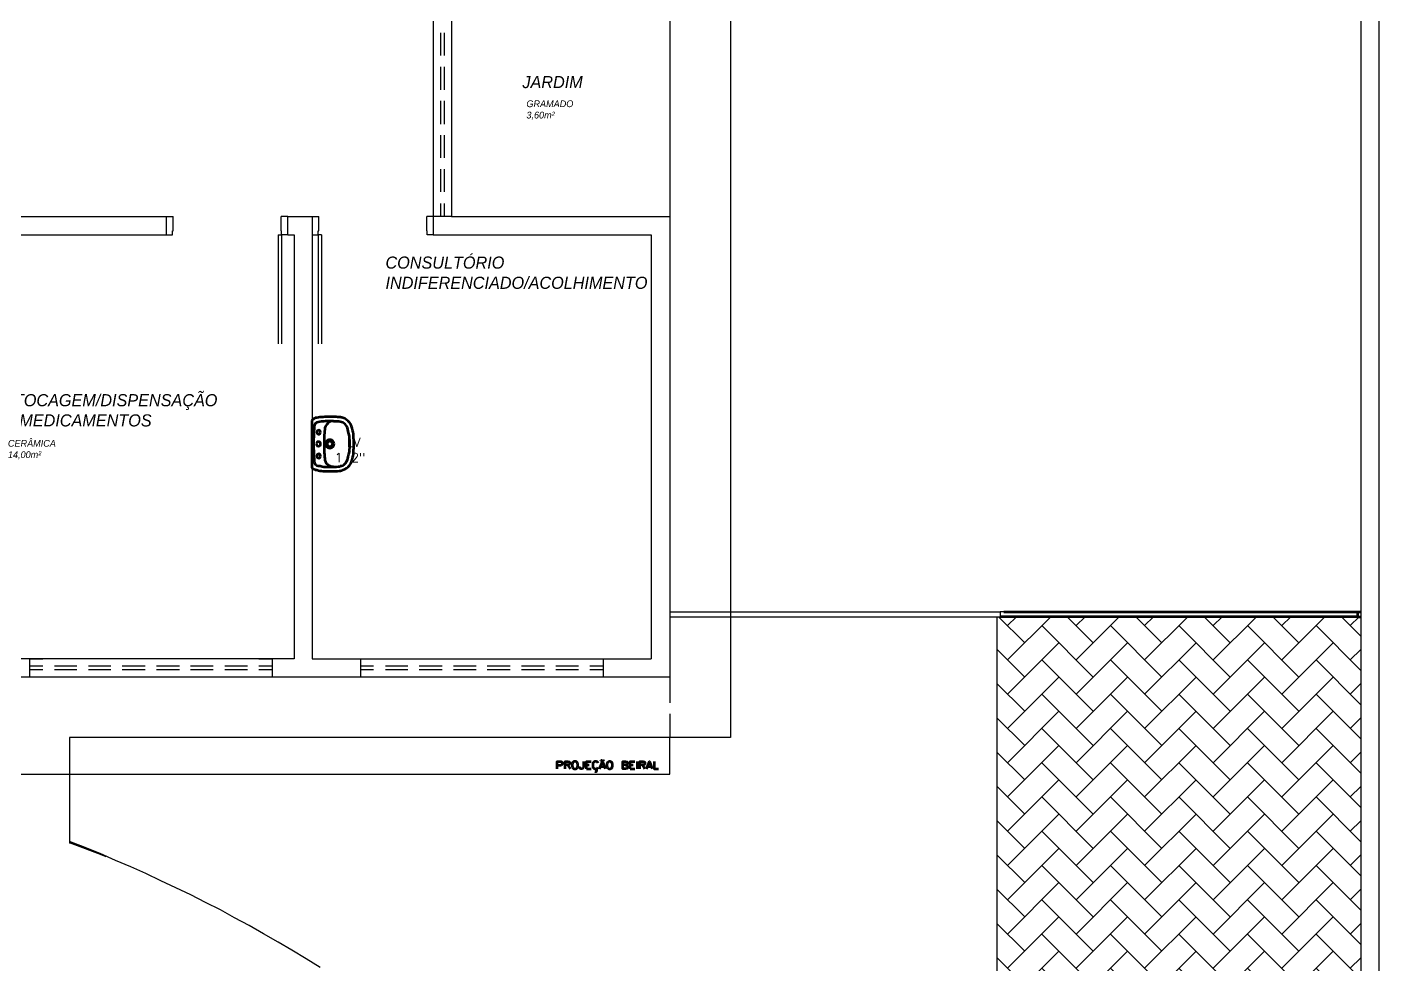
# Model space of a CAD drawing. Header units: millimetres. Extents: x 2273 to 2522, y 1034 to 1187.
# Drawn here: x 2292.84 to 2304, y 1110.54 to 1118.28 of the extents above; entities that cross this region are included whole.
import ezdxf

# ---------------------------------------------------------------- set-up
doc = ezdxf.new("R2010")
doc.units = ezdxf.units.MM
doc.linetypes.add('DASHEDX2', pattern=[38.1, 25.4, -12.7])
doc.layers.add('LAYER8', color=8, linetype='Continuous')
doc.layers.add('PAREDES', color=4, linetype='Continuous', lineweight=100)
doc.styles.add('Romans', font='romans.shx')
doc.styles.get("Standard").update_dxf_attribs({"font": 'arial.ttf'})

# ---------------------------------------------------------------- blocks, each defined once
blk = doc.blocks.new('PUY')
at = {"layer": 'PAREDES', "color": 0, "linetype": 'Continuous'}
for points in [[(82.745, 151.627), (82.733, 151.627), (82.718, 151.627), (82.706, 151.63), (82.692, 151.63), (82.68, 151.63), (82.665, 151.63), (82.653, 151.63), (82.639, 151.63), (82.627, 151.63), (82.612, 151.63), (82.598, 151.627), (82.586, 151.627), (82.571, 151.627), (82.559, 151.625), (82.545, 151.622), (82.533, 151.622)], [(82.533, 151.619), (82.524, 151.616), (82.515, 151.61), (82.509, 151.604), (82.506, 151.598)], [(82.509, 151.213), (82.509, 151.407), (82.509, 151.598)], [(82.524, 151.551), (82.524, 151.542), (82.524, 151.533), (82.524, 151.525), (82.521, 151.516), (82.521, 151.507), (82.521, 151.498), (82.521, 151.489), (82.521, 151.48), (82.521, 151.472), (82.521, 151.463), (82.518, 151.454), (82.518, 151.445), (82.518, 151.436), (82.518, 151.425), (82.518, 151.416), (82.518, 151.407)], [(82.556, 151.586), (82.545, 151.583), (82.533, 151.575), (82.527, 151.563), (82.524, 151.551)], [(82.577, 151.504), (82.574, 151.516), (82.562, 151.522), (82.55, 151.516), (82.545, 151.504), (82.55, 151.492), (82.562, 151.486), (82.574, 151.492), (82.577, 151.504)], [(82.68, 151.595), (82.665, 151.595), (82.65, 151.595), (82.633, 151.595), (82.618, 151.595), (82.603, 151.592), (82.586, 151.592), (82.571, 151.589), (82.556, 151.586)], [(82.612, 151.525), (82.609, 151.51), (82.609, 151.495), (82.606, 151.48), (82.606, 151.466), (82.606, 151.451), (82.606, 151.436), (82.606, 151.422), (82.606, 151.407)], [(82.636, 151.577), (82.627, 151.566), (82.618, 151.554), (82.612, 151.539), (82.612, 151.527)], [(82.683, 151.595), (82.671, 151.595), (82.656, 151.592), (82.645, 151.586), (82.633, 151.577)], [(82.739, 151.589), (82.727, 151.592), (82.712, 151.592), (82.698, 151.592), (82.683, 151.592)], [(82.803, 151.527), (82.8, 151.539), (82.795, 151.551), (82.789, 151.56), (82.78, 151.569), (82.771, 151.577), (82.762, 151.583), (82.75, 151.586), (82.739, 151.589)], [(82.839, 151.536), (82.836, 151.545), (82.833, 151.554), (82.83, 151.56), (82.827, 151.569), (82.815, 151.583), (82.806, 151.595), (82.792, 151.607), (82.777, 151.616), (82.768, 151.619), (82.762, 151.622), (82.753, 151.625), (82.745, 151.625)], [(82.818, 151.407), (82.818, 151.422), (82.818, 151.436), (82.815, 151.451), (82.815, 151.469), (82.812, 151.483), (82.809, 151.498), (82.806, 151.513), (82.803, 151.527)], [(82.853, 151.407), (82.853, 151.425), (82.853, 151.439), (82.85, 151.457), (82.85, 151.472), (82.848, 151.489), (82.845, 151.504), (82.842, 151.522), (82.839, 151.536)], [(82.518, 151.407), (82.518, 151.398), (82.518, 151.389), (82.518, 151.38), (82.518, 151.372), (82.518, 151.363), (82.521, 151.354), (82.521, 151.345), (82.521, 151.336), (82.521, 151.327), (82.521, 151.319), (82.521, 151.307), (82.521, 151.298), (82.524, 151.289), (82.524, 151.28), (82.524, 151.272), (82.524, 151.263)], [(82.577, 151.407), (82.577, 151.416), (82.568, 151.425), (82.559, 151.425), (82.55, 151.425), (82.545, 151.416), (82.542, 151.407)], [(82.542, 151.407), (82.545, 151.398), (82.55, 151.392), (82.559, 151.389), (82.568, 151.392), (82.577, 151.398), (82.577, 151.407)], [(82.606, 151.407), (82.606, 151.392), (82.606, 151.377), (82.606, 151.363), (82.606, 151.348), (82.606, 151.333), (82.609, 151.319), (82.609, 151.301), (82.612, 151.286)], [(82.689, 151.407), (82.686, 151.416), (82.683, 151.425), (82.677, 151.433), (82.671, 151.439), (82.662, 151.442), (82.653, 151.442), (82.645, 151.442), (82.636, 151.439), (82.63, 151.433), (82.624, 151.425), (82.618, 151.416), (82.618, 151.407)], [(82.618, 151.407), (82.618, 151.398), (82.624, 151.389), (82.63, 151.383), (82.636, 151.377), (82.645, 151.375), (82.653, 151.372), (82.662, 151.375), (82.671, 151.377), (82.677, 151.383), (82.683, 151.389), (82.686, 151.398), (82.689, 151.407)], [(82.677, 151.407), (82.674, 151.416), (82.668, 151.425), (82.662, 151.427), (82.653, 151.43), (82.645, 151.427), (82.639, 151.425), (82.633, 151.416), (82.63, 151.407)], [(82.63, 151.407), (82.633, 151.398), (82.639, 151.392), (82.645, 151.386), (82.653, 151.386), (82.662, 151.386), (82.668, 151.392), (82.674, 151.398), (82.677, 151.407)], [(82.803, 151.286), (82.806, 151.301), (82.809, 151.316), (82.812, 151.33), (82.815, 151.345), (82.815, 151.36), (82.818, 151.377), (82.818, 151.392), (82.818, 151.407)], [(82.839, 151.277), (82.842, 151.292), (82.845, 151.31), (82.848, 151.325), (82.85, 151.342), (82.85, 151.357), (82.853, 151.375), (82.853, 151.389), (82.853, 151.407)], [(82.577, 151.307), (82.574, 151.319), (82.562, 151.325), (82.55, 151.319), (82.545, 151.307), (82.55, 151.295), (82.562, 151.289), (82.574, 151.295), (82.577, 151.307)], [(82.506, 151.216), (82.509, 151.207), (82.515, 151.201), (82.524, 151.198), (82.533, 151.195)], [(82.524, 151.263), (82.527, 151.251), (82.533, 151.239), (82.545, 151.23), (82.556, 151.227)], [(82.533, 151.192), (82.545, 151.192), (82.559, 151.189), (82.571, 151.186), (82.586, 151.186), (82.598, 151.183), (82.612, 151.183), (82.627, 151.183), (82.639, 151.183), (82.653, 151.183), (82.665, 151.183), (82.68, 151.183), (82.692, 151.183), (82.706, 151.183), (82.718, 151.183), (82.733, 151.186), (82.745, 151.186)], [(82.556, 151.225), (82.574, 151.225), (82.589, 151.222), (82.603, 151.219), (82.621, 151.219), (82.636, 151.219), (82.65, 151.219), (82.668, 151.219), (82.683, 151.219)], [(82.612, 151.286), (82.612, 151.272), (82.618, 151.26), (82.627, 151.245), (82.636, 151.236)], [(82.636, 151.236), (82.645, 151.23), (82.656, 151.225), (82.671, 151.222), (82.683, 151.222)], [(82.683, 151.219), (82.698, 151.219), (82.709, 151.219), (82.724, 151.222), (82.739, 151.222)], [(82.739, 151.225), (82.75, 151.227), (82.762, 151.23), (82.771, 151.236), (82.78, 151.245), (82.789, 151.254), (82.795, 151.263), (82.8, 151.275), (82.803, 151.286)], [(82.745, 151.189), (82.753, 151.189), (82.762, 151.192), (82.768, 151.195), (82.777, 151.198), (82.792, 151.207), (82.806, 151.219), (82.815, 151.23), (82.827, 151.245), (82.83, 151.254), (82.833, 151.26), (82.836, 151.269), (82.839, 151.277)]]:
    blk.add_lwpolyline(points, dxfattribs=at)
blk = doc.blocks.new('IO')
at = {"layer": 'PAREDES', "color": 0, "linetype": 'Continuous'}
for points in [[(84.53, 148.725), (84.53, 148.786), (84.559, 148.786), (84.565, 148.783), (84.571, 148.78), (84.574, 148.775), (84.574, 148.766), (84.571, 148.76), (84.565, 148.757), (84.559, 148.754), (84.53, 148.754)], [(84.595, 148.725), (84.595, 148.786), (84.618, 148.786), (84.63, 148.783), (84.633, 148.78), (84.636, 148.775), (84.636, 148.769), (84.633, 148.763), (84.63, 148.76), (84.618, 148.757), (84.595, 148.757)], [(84.615, 148.757), (84.636, 148.725)], [(84.671, 148.786), (84.665, 148.783), (84.659, 148.777), (84.656, 148.772), (84.653, 148.763), (84.653, 148.748), (84.656, 148.739), (84.659, 148.733), (84.665, 148.727), (84.671, 148.725), (84.683, 148.725), (84.689, 148.727), (84.695, 148.733), (84.698, 148.739), (84.7, 148.748), (84.7, 148.763), (84.698, 148.772), (84.695, 148.777), (84.689, 148.783), (84.683, 148.786), (84.671, 148.786)], [(84.748, 148.786), (84.748, 148.739), (84.742, 148.73), (84.742, 148.727), (84.733, 148.725), (84.727, 148.725), (84.721, 148.727), (84.718, 148.73), (84.715, 148.739), (84.715, 148.745)], [(84.771, 148.725), (84.771, 148.786), (84.809, 148.786)], [(84.771, 148.757), (84.795, 148.757)], [(84.868, 148.772), (84.865, 148.777), (84.859, 148.783), (84.853, 148.786), (84.842, 148.786), (84.836, 148.783), (84.83, 148.777), (84.824, 148.772), (84.824, 148.763), (84.824, 148.748), (84.824, 148.739), (84.83, 148.733), (84.836, 148.727), (84.842, 148.725), (84.853, 148.725), (84.859, 148.727), (84.865, 148.733), (84.868, 148.739)], [(84.88, 148.725), (84.903, 148.786), (84.927, 148.725)], [(84.889, 148.789), (84.892, 148.795)], [(84.898, 148.795), (84.889, 148.795)], [(84.889, 148.745), (84.918, 148.745)], [(84.9, 148.795), (84.903, 148.792)], [(84.903, 148.795), (84.909, 148.795)], [(84.912, 148.792), (84.915, 148.801)], [(84.956, 148.786), (84.953, 148.783), (84.945, 148.777), (84.942, 148.772), (84.939, 148.763), (84.939, 148.748), (84.942, 148.739), (84.945, 148.733), (84.953, 148.727), (84.956, 148.725), (84.968, 148.725), (84.974, 148.727), (84.983, 148.733), (84.983, 148.739), (84.986, 148.748), (84.986, 148.763), (84.983, 148.772), (84.983, 148.777), (84.974, 148.783), (84.968, 148.786), (84.956, 148.786)], [(85.095, 148.757), (85.106, 148.754), (85.109, 148.751), (85.112, 148.745), (85.112, 148.736), (85.109, 148.73), (85.106, 148.727), (85.095, 148.725), (85.071, 148.725), (85.071, 148.786), (85.095, 148.786), (85.106, 148.783), (85.109, 148.78), (85.112, 148.775), (85.112, 148.769), (85.109, 148.763), (85.106, 148.76), (85.095, 148.757), (85.071, 148.757)], [(85.133, 148.725), (85.133, 148.786), (85.171, 148.786)], [(85.133, 148.757), (85.156, 148.757)], [(85.189, 148.786), (85.189, 148.725)], [(85.212, 148.725), (85.212, 148.786), (85.239, 148.786), (85.248, 148.783), (85.253, 148.78), (85.253, 148.775), (85.253, 148.769), (85.253, 148.763), (85.248, 148.76), (85.239, 148.757), (85.212, 148.757)], [(85.233, 148.757), (85.253, 148.725)], [(85.268, 148.725), (85.292, 148.786), (85.315, 148.725)], [(85.277, 148.745), (85.306, 148.745)], [(85.33, 148.786), (85.33, 148.725), (85.365, 148.725)], [(84.771, 148.725), (84.809, 148.725)], [(84.842, 148.707), (84.845, 148.704), (84.853, 148.704), (84.856, 148.707), (84.856, 148.713), (84.853, 148.716), (84.848, 148.716), (84.848, 148.725)], [(85.133, 148.725), (85.171, 148.725)]]:
    blk.add_lwpolyline(points, dxfattribs=at)
blk = doc.blocks.new('PT')
at = {"layer": 'PAREDES', "color": 0, "linetype": 'Continuous'}
for points in [[(91.139, 149.98), (88.186, 149.98)], [(88.215, 150.022), (91.139, 150.022)], [(91.139, 149.98), (91.139, 150.022), (91.162, 150.022)], [(91.139, 149.98), (91.162, 149.98)]]:
    blk.add_lwpolyline(points, dxfattribs=at)

msp = doc.modelspace()

# ---------------------------------------------------------------- hatches: boundary and pattern name
at = {"layer": 'LAYER8', "linetype": 'Continuous'}
h = msp.add_hatch(dxfattribs=at)
h.set_pattern_fill('AR-HBONE', color=252, scale=0.05, style=0)
h.set_pattern_definition([(45, (2212.68674, 963.43439), (0, 0.28284271), [0.6, -0.2]), (135, (2212.82816, 963.5758), (0, 0.28284271), [0.6, -0.2])])
h.paths.add_polyline_path([(2303.849, 1113.415), (2303.825, 1113.415), (2300.873, 1113.415), (2300.846, 1113.415), (2300.846, 1105.912), (2303.849, 1105.912)])
h.paths.add_polyline_path([(2301.94, 1109.709), (2302.669, 1109.709), (2302.669, 1109.911), (2301.94, 1109.911)], flags=24)
h.paths.add_polyline_path([(2301.702, 1109.91), (2302.63, 1109.91), (2302.63, 1110.06), (2301.702, 1110.06)], flags=24)
msp.add_hatch(color=252, dxfattribs=at).paths.add_polyline_path([(2293.193, 1111.559), (2293.193, 1111.547), (2293.217, 1111.547)])

# ---------------------------------------------------------------- linework, layer by layer
at = {"layer": 'LAYER8', "linetype": 'ByBlock'}
for p, q in [((2296.346, 1116.718), (2296.193, 1116.718)), ((2300.902, 1113.456), (2300.873, 1113.456)), ((2298.146, 1112.115), (2298.146, 1112.424))]:
    msp.add_line(p, q, dxfattribs=at)
at = {"layer": 'LAYER8', "linetype": 'DASHEDX2'}
msp.add_line((2292.693, 1112.115), (2298.146, 1112.115), dxfattribs=at)
at = {"layer": 'LAYER8', "linetype": 'Continuous'}
for points in [[(2303.999, 1133.677), (2303.999, 1105.912)], [(2303.849, 1133.524), (2303.849, 1105.912)], [(2296.193, 1118.868), (2296.193, 1116.568)], [(2296.346, 1118.718), (2296.346, 1116.718)], [(2298.146, 1118.718), (2298.146, 1116.718)], [(2292.243, 1116.718), (2293.993, 1116.718)], [(2293.993, 1116.568), (2293.993, 1116.718)], [(2294.993, 1116.718), (2295.196, 1116.718)], [(2294.993, 1116.568), (2294.993, 1116.718)], [(2295.196, 1116.718), (2295.196, 1113.068), (2297.993, 1113.068)], [(2296.346, 1116.718), (2298.146, 1116.718)], [(2298.146, 1116.718), (2298.146, 1112.915)], [(2292.393, 1116.568), (2293.993, 1116.568)], [(2294.993, 1116.568), (2295.046, 1116.568)], [(2295.046, 1116.568), (2295.046, 1113.068)], [(2296.193, 1116.568), (2297.993, 1116.568)], [(2297.993, 1116.568), (2297.993, 1113.068)], [(2298.146, 1113.456), (2300.873, 1113.456)], [(2298.146, 1113.415), (2300.873, 1113.415)], [(2300.873, 1113.456), (2300.873, 1113.415)], [(2295.046, 1113.068), (2291.043, 1113.068)], [(2292.973, 1112.915), (2292.864, 1112.915), (2292.864, 1113.068), (2292.973, 1113.068)], [(2294.755, 1113.068), (2294.864, 1113.068), (2294.864, 1112.915)], [(2295.702, 1112.915), (2295.596, 1112.915), (2295.596, 1113.068), (2295.702, 1113.068)], [(2297.487, 1113.068), (2297.596, 1113.068), (2297.596, 1112.915)], [(2298.146, 1112.915), (2292.693, 1112.915)]]:
    msp.add_lwpolyline(points, dxfattribs=at)
at = {"layer": 'LAYER8', "color": 0, "linetype": 'Continuous'}
for points in [[(2298.646, 1123.021), (2298.646, 1112.418)], [(2296.255, 1118.235), (2296.255, 1118.047)], [(2296.284, 1118.235), (2296.284, 1118.047)], [(2296.255, 1117.953), (2296.255, 1117.765)], [(2296.284, 1117.953), (2296.284, 1117.765)], [(2296.255, 1117.674), (2296.255, 1117.482)], [(2296.284, 1117.674), (2296.284, 1117.482)], [(2296.255, 1117.391), (2296.255, 1117.203)], [(2296.284, 1117.391), (2296.284, 1117.203)], [(2296.255, 1117.109), (2296.255, 1116.921)], [(2296.284, 1117.109), (2296.284, 1116.921)], [(2296.255, 1116.827), (2296.255, 1116.718)], [(2296.284, 1116.827), (2296.284, 1116.718)], [(2293.993, 1116.718), (2294.049, 1116.718)], [(2294.043, 1116.568), (2294.043, 1116.6), (2294.049, 1116.6), (2294.049, 1116.718)], [(2294.914, 1116.568), (2294.943, 1116.568), (2294.943, 1116.6), (2294.94, 1116.6), (2294.94, 1116.718)], [(2294.993, 1116.718), (2294.94, 1116.718)], [(2295.196, 1116.718), (2295.249, 1116.718)], [(2295.273, 1116.568), (2295.243, 1116.568), (2295.243, 1116.6), (2295.249, 1116.6), (2295.249, 1116.718)], [(2296.193, 1116.718), (2296.14, 1116.718)], [(2296.143, 1116.568), (2296.143, 1116.6), (2296.14, 1116.6), (2296.14, 1116.718)], [(2293.993, 1116.568), (2294.043, 1116.568)], [(2294.914, 1116.568), (2294.914, 1115.668)], [(2294.943, 1116.568), (2294.943, 1115.668)], [(2294.993, 1116.568), (2294.943, 1116.568)], [(2295.196, 1116.568), (2295.243, 1116.568)], [(2295.243, 1116.568), (2295.243, 1115.668)], [(2295.273, 1116.568), (2295.273, 1115.668)], [(2296.193, 1116.568), (2296.143, 1116.568)], [(2297.993, 1114.027), (2297.993, 1113.427)], [(2300.846, 1113.415), (2300.846, 1105.912), (2300.846, 1102.912)], [(2300.846, 1113.068), (2300.846, 1113.068)], [(2292.973, 1113.006), (2292.864, 1113.006)], [(2292.973, 1112.977), (2292.864, 1112.977)], [(2293.252, 1113.006), (2293.067, 1113.006)], [(2293.252, 1112.977), (2293.067, 1112.977)], [(2293.534, 1113.006), (2293.349, 1113.006)], [(2293.534, 1112.977), (2293.349, 1112.977)], [(2293.817, 1113.006), (2293.628, 1113.006)], [(2293.817, 1112.977), (2293.628, 1112.977)], [(2294.099, 1113.006), (2293.911, 1113.006)], [(2294.099, 1112.977), (2293.911, 1112.977)], [(2294.378, 1113.006), (2294.19, 1113.006)], [(2294.378, 1112.977), (2294.19, 1112.977)], [(2294.661, 1113.006), (2294.473, 1113.006)], [(2294.661, 1112.977), (2294.473, 1112.977)], [(2294.864, 1113.006), (2294.755, 1113.006)], [(2294.864, 1112.977), (2294.755, 1112.977)], [(2295.702, 1113.006), (2295.596, 1113.006)], [(2295.702, 1112.977), (2295.596, 1112.977)], [(2295.984, 1113.006), (2295.799, 1113.006)], [(2295.984, 1112.977), (2295.799, 1112.977)], [(2296.267, 1113.006), (2296.078, 1113.006)], [(2296.267, 1112.977), (2296.078, 1112.977)], [(2296.549, 1113.006), (2296.361, 1113.006)], [(2296.549, 1112.977), (2296.361, 1112.977)], [(2296.828, 1113.006), (2296.64, 1113.006)], [(2296.828, 1112.977), (2296.64, 1112.977)], [(2297.111, 1113.006), (2296.923, 1113.006)], [(2297.111, 1112.977), (2296.923, 1112.977)], [(2297.393, 1113.006), (2297.205, 1113.006)], [(2297.393, 1112.977), (2297.205, 1112.977)], [(2297.596, 1113.006), (2297.487, 1113.006)], [(2297.596, 1112.977), (2297.487, 1112.977)], [(2294.864, 1112.915), (2294.755, 1112.915)], [(2297.596, 1112.915), (2297.487, 1112.915)], [(2298.146, 1112.915), (2298.146, 1112.703)], [(2298.146, 1112.612), (2298.146, 1112.424)], [(2298.646, 1112.418), (2293.193, 1112.418)], [(2293.193, 1112.418), (2293.193, 1111.559)], [(2295.261, 1110.518), (2295.146, 1110.591), (2295.028, 1110.662), (2294.914, 1110.729), (2294.793, 1110.797), (2294.675, 1110.865), (2294.555, 1110.929), (2294.437, 1110.994), (2294.314, 1111.056), (2294.193, 1111.118), (2294.07, 1111.177), (2293.946, 1111.235), (2293.823, 1111.294), (2293.699, 1111.35), (2293.573, 1111.403), (2293.446, 1111.459), (2293.32, 1111.509), (2293.193, 1111.559)], [(2300.846, 1110.547), (2300.846, 1110.547)]]:
    msp.add_lwpolyline(points, dxfattribs=at)
at = {"layer": 'LAYER8', "color": 252, "linetype": 'Continuous'}
for points in [[(2293.193, 1111.559), (2293.193, 1111.547), (2293.217, 1111.547), (2293.193, 1111.559)], [(2293.493, 1111.435), (2293.193, 1111.547), (2293.217, 1111.547), (2293.493, 1111.435)]]:
    msp.add_lwpolyline(points, dxfattribs=at)

# ---------------------------------------------------------------- block references
at = {"layer": 'LAYER8', "linetype": 'ByBlock'}
for name in ['PUY', 'PT', 'IO']:
    msp.add_blockref(name, (2212.687, 963.434), dxfattribs=at)

# ---------------------------------------------------------------- texts
at = {"color": 3, "style": 'Romans'}
for s, p in [('LV', (2295.481, 1114.817)), ('1/2"', (2295.382, 1114.691))]:
    msp.add_text(s, height=0.075, dxfattribs=at).set_placement(p)
at = {"layer": 'LAYER8', "color": 0, "linetype": 'Continuous', "width": 1.59152, "attachment_point": 1}
for s, insert, char_height in [('{\\fHarlow Solid Italic|b0|i0|c0|p82;JARDIM}', (2296.93, 1117.878), 0.1), ('{\\fHarlow Solid Italic|b0|i0|c0|p82;GRAMADO\\P3,60m²}', (2296.963, 1117.677), 0.05604), ('{\\fHarlow Solid Italic|b0|i0|c0|p82;CONSULTÓRIO\\PINDIFERENCIADO/ACOLHIMENTO}', (2295.8, 1116.388), 0.1), ('{\\fHarlow Solid Italic|b0|i0|c0|p82;ESTOCAGEM/DISPENSAÇÃO\\PDE MEDICAMENTOS}', (2292.555, 1115.252), 0.1), ('{\\fHarlow Solid Italic|b0|i0|c0|p82;CERÂMICA\\P14,00m²}', (2292.684, 1114.874), 0.05604)]:
    msp.add_mtext(s, dxfattribs=dict(at, insert=insert, char_height=char_height))

doc.saveas('drawing.dxf')
